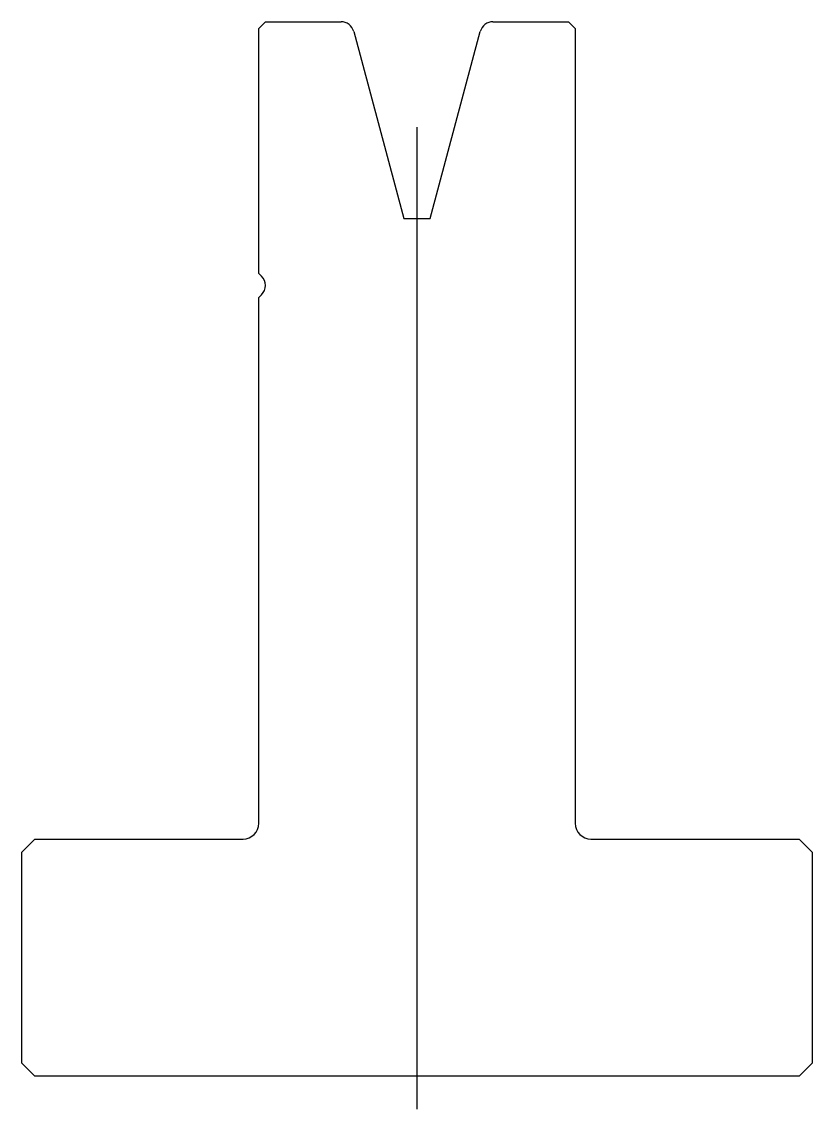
# Model space of a CAD drawing. Header units: metres. Extents: x -29.7 to 30.3, y -37.4 to 45.1.
import ezdxf

# ---------------------------------------------------------------- set-up
doc = ezdxf.new("R2010")
doc.units = ezdxf.units.M

msp = doc.modelspace()

# ---------------------------------------------------------------- linework, layer by layer
for p, q in [((-11.16225, 45.120282), (-11.66225, 44.620282)), ((-11.66225, 26.034495), (-11.66225, 44.620282)), ((-11.16225, 45.120282), (-5.429577, 45.120282)), ((6.105077, 45.120282), (11.83775, 45.120282)), ((12.33775, 44.620282), (11.83775, 45.120282)), ((12.33775, 44.620282), (12.33775, -15.679718)), ((-4.463651, 44.379101), (-0.66225, 30.192078)), ((1.33775, 30.192078), (5.139152, 44.379101)), ((0.33775, -37.379718), (0.33775, 37.118785)), ((-0.66225, 30.192078), (1.33775, 30.192078)), ((-11.66225, 26.034495), (-11.455143, 25.827388)), ((-11.455143, 24.413175), (-11.66225, 24.206068)), ((-11.66225, -15.679718), (-11.66225, 24.206068)), ((-28.66225, -16.879718), (-29.66225, -17.879718)), ((-28.66225, -16.879718), (-12.86225, -16.879718)), ((13.53775, -16.879718), (29.33775, -16.879718)), ((30.33775, -17.879718), (29.33775, -16.879718)), ((-29.66225, -33.879718), (-29.66225, -17.879718)), ((30.33775, -17.879718), (30.33775, -33.879718)), ((-29.66225, -33.879718), (-28.66225, -34.879718)), ((29.33775, -34.879718), (30.33775, -33.879718)), ((29.33775, -34.879718), (-28.66225, -34.879718))]:
    msp.add_line(p, q)
for centre, radius, start, end in [((-5.429577, 44.120282), 1, 15, 90), ((6.105077, 44.120282), 1, 90, 165), ((-12.16225, 25.120282), 1, 315, 45), ((-12.86225, -15.679718), 1.2, 270, 360), ((13.53775, -15.679718), 1.2, 180, 270)]:
    msp.add_arc(centre, radius, start, end)

doc.saveas('drawing.dxf')
